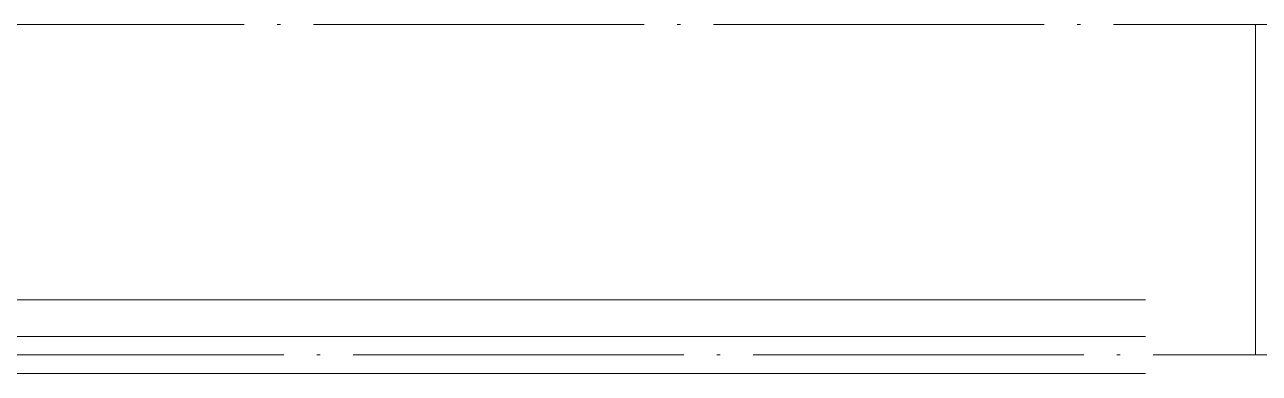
# Model space of a CAD drawing. Extents: x 27938 to 983267, y -209821 to 1628073.
# Drawn here: x 688532 to 690773, y 673624 to 674257 of the extents above; entities that cross this region are included whole.
import ezdxf

# ---------------------------------------------------------------- set-up
doc = ezdxf.new("R2010")
doc.units = 0
doc.header["$LTSCALE"] = 1000
doc.header["$MEASUREMENT"] = 0
doc.linetypes.add('DOTE', pattern=[2.42, 2, -0.2, 0.02, -0.2])
for name, color, linetype, lineweight in [('DOTE', 19, 'DOTE', 9), ('平面-栏杆', 135, 'Continuous', 15), ('平面-看线', 45, 'Continuous', 15)]:
    doc.layers.add(name, color=color, linetype=linetype, lineweight=lineweight)

# ---------------------------------------------------------------- blocks, each defined once
blk = doc.blocks.new('HFTHFFGHFH')
at = {"layer": 'DOTE', "linetype": 'DOTE', "ltscale": 0.3}
for p, q in [((587116.6, 597048.8), (534316.6, 597048.8)), ((544666.6, 596448.8), (544666.6, 597048.8)), ((534316.6, 596448.8), (587116.6, 596448.8))]:
    blk.add_line(p, q, dxfattribs=at)

msp = doc.modelspace()

# ---------------------------------------------------------------- linework, layer by layer
at = {"layer": '平面-栏杆'}
for points in [[(690566.6, 673690.5), (686066.6, 673690.5)], [(690566.6, 673623.8), (686066.6, 673623.8)]]:
    msp.add_lwpolyline(points, dxfattribs=at)
at = {"layer": '平面-看线'}
msp.add_lwpolyline([(690566.6, 673757.2), (686066.6, 673757.2)], dxfattribs=at)

# ---------------------------------------------------------------- block references
msp.add_blockref('HFTHFFGHFH', (146100, 77208.4))

doc.saveas('drawing.dxf')
